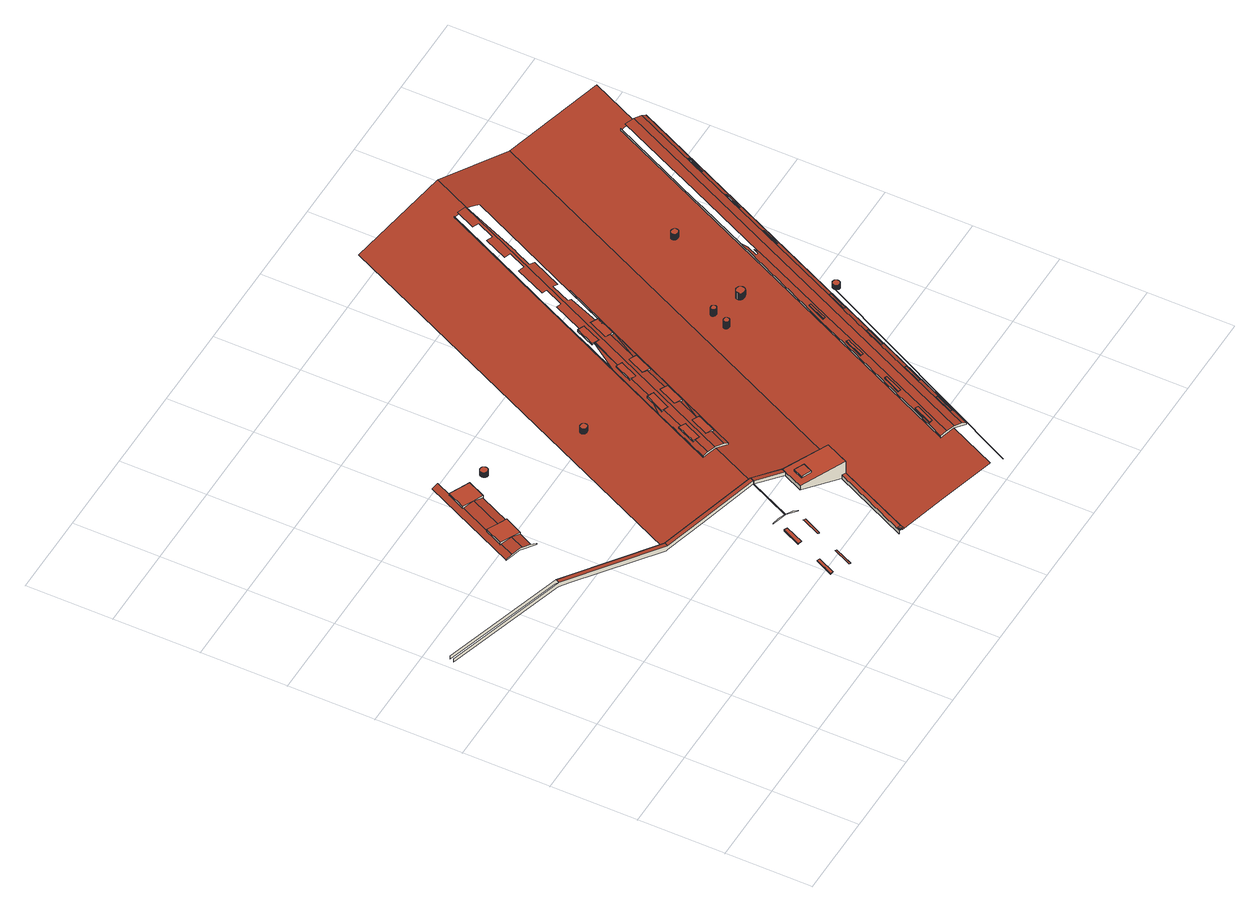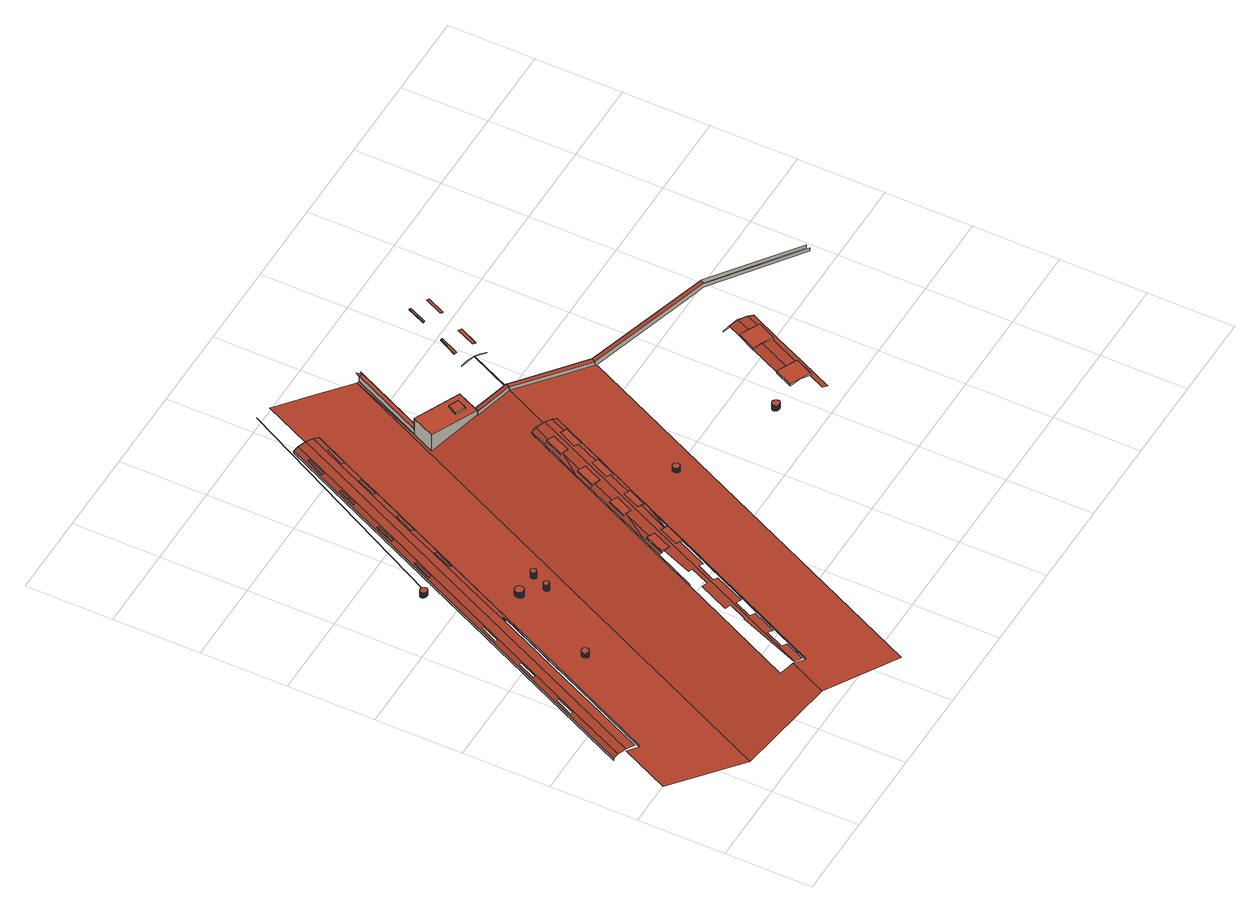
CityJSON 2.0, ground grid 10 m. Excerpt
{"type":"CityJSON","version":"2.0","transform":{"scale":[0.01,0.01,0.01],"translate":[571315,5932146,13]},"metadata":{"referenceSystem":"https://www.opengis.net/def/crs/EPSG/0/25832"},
"CityObjects":{
"building1":{"type":"Building","attributes":{"Grundfläche 2D":"11258.269333","Grundhöhe NN":"5.771"},"children":["building1-1","building1-2","building1-3","building1-4","building1-5","building1-6","building1-7","building1-8","building1-9","building1-10","building1-11","building1-12","building1-13","building1-14","building1-15","building1-16","building1-17","building1-18","building1-19","building1-20"],"geometry":[{"type":"MultiSurface","lod":"3","boundaries":[[[0,1,2,3,4,5,6,7,8,9,10,11]],[[12,13,14,15,16,17,18,19,20,21]],[[22,23,24,21,20,19]],[[18,25,22,19]],[[26,27,28,29,30,31,32,33,34,35,36,37,38,39,40]],[[41,1,0,11,10,28,27,26]],[[42,43,44,45,46,47]],[[48,49,50,51,12,21,24,52,53,45,44,54,55,56,57,58,59]],[[60,42,47,61]],[[3,2,62]],[[62,2,1,41]],[[63,64,65,66,67,68,69,70,71,72]],[[41,26,40,39,73]],[[74,75,76,62,41,73,77]],[[65,78,38,66]],[[79,78,65]],[[80,81,82]],[[38,78,83,39]],[[78,79,84,83]],[[83,84,85]],[[73,39,83,77]],[[77,83,85]],[[75,74,86]],[[86,74,77,85]],[[87,88,89,90,82]],[[91,92,93]],[[79,94,95,84]],[[93,92,96,81]],[[97,85,84,95]],[[97,98,99,85]],[[100,86,85,99]],[[97,95,94,101,102,103,104]],[[105,106,98,97]],[[107,108,109]],[[106,100,99,98]],[[87,82,81,96]],[[110,111,104,103,102],[112,113,114,115]],[[110,102,101,116,88,87,96]],[[117,118,119,120,121,122,123,124,125,107,109]],[[105,97,104,111,126,127]],[[128,129,130,123,122]],[[126,111,110,96,92]],[[131,132,133,134,135,109,108,136,137,138,139,140,141]],[[142,143,144,145,146,147,128,148]],[[149,150,151,152,153,143,142,154]],[[155,156,157,158,159,160,161,162,163]],[[164,3,62,76,75,120,119,118,117,165,166,167]],[[168,169,133,132,170,171,172,173,174,175,176,177]],[[178,179,154,142,148,128,122,121,180,181,182]],[[183,149,154,179,178,184,185,186,187,188]],[[126,92,91,189,167,166,190,191,192,180,121,120,75,86,100,106,105,127]],[[193,194,184,195,196,197,198,199,200,201,202,203,204,205,206,207,208,209,210,125,124,123,130,211,212,143,153,213,214,215,216,183,188,217,218]],[[177,176,219]],[[134,133,169,168,220,221,222,223,224,225,226,227,165,117,109,135]],[[125,210,228,229,230,231,232,233,234,235,236,237,238,239,240,241,242,243,244,245,246,247,219,176,248,249,250,251,252,172,171,253,254,255,256,141,140,257,258,136,108,107]],[[259,260,195,184,178,182,261,262,263]],[[264,265,266]],[[267,268,269,270,271,272,273,274,275,276,277,278,279,280,281,282,283,284,158,157,285,286],[287,288,289,290,291,292],[293,294,295,296,297,298,299],[300,301,302,303,304,305],[306,307,308,309,310,311]],[[312,264,266,313]],[[161,314,315,162]],[[156,155,316,317,318,319,320,321,322,323,324,272,271,270,269,268,267,286,285,157]],[[284,283,282,281,280,279,278,277,325,326,327,328,329,330,331,332,333,159,158]],[[334,335,189,91,336,337,338,160,159,333,332,331,339]],[[316,155,163,340,341,342]],[[341,340,163,162,315,342],[343,344,345,346],[347,348,349,350],[351,352,353,354],[355,356,357,358],[359,360,361,362],[363,364,365,366],[367,368,369,370]]],"semantics":{"surfaces":[{"type":"WallSurface"},{"type":"RoofSurface"}],"values":[0,0,1,1,0,1,1,1,1,1,0,0,1,0,1,1,1,0,0,1,1,1,1,0,0,1,0,0,1,1,0,0,0,1,0,1,1,0,0,0,1,0,1,1,1,0,1,1,0,1,1,1,1,0,1,1,1,1,1,0,1,0,1,1,1]}}]},
"building1-1":{"type":"BuildingInstallation","parents":["building1"],"geometry":[{"type":"MultiSurface","lod":"3","boundaries":[[[371,372,22,373,374,47]],[[373,25,375,374]],[[53,371,47,46,45]],[[374,375,61,47]],[[372,371,53,52]],[[22,25,373]],[[24,23,22,372,52]]],"semantics":{"surfaces":[{"type":"RoofSurface"},{"type":"WallSurface"}],"values":[0,1,1,1,1,1,1]}}]},
"building1-2":{"type":"BuildingInstallation","parents":["building1"],"geometry":[{"type":"MultiSurface","lod":"3","boundaries":[[[376,377,378,379]],[[380,381,382,383,384]],[[382,381,385,386,387]],[[387,383,382]],[[388,377,376]],[[377,388,389,378]],[[389,379,378]],[[385,381,380]]],"semantics":{"surfaces":[{"type":"RoofSurface"},{"type":"WallSurface"}],"values":[0,0,1,1,1,1,1,1]}}]},
"building1-3":{"type":"BuildingInstallation","parents":["building1"],"geometry":[{"type":"MultiSurface","lod":"3","boundaries":[[[390,391,42,392,393,394]],[[56,390,394,395,57]],[[393,396,397,394]],[[54,391,390,56,55]],[[392,42,60,398]],[[44,43,42,391,54]],[[393,392,398,396]]],"semantics":{"surfaces":[{"type":"RoofSurface"},{"type":"WallSurface"}],"values":[0,1,1,1,1,1,1]}}]},
"building1-4":{"type":"BuildingInstallation","parents":["building1"],"geometry":[{"type":"MultiSurface","lod":"3","boundaries":[[[399,400,401,402]],[[403,404,405,406,407]],[[405,404,408,409,410]],[[410,406,405]],[[411,402,401]],[[399,402,411,412]],[[412,400,399]],[[408,404,403]]],"semantics":{"surfaces":[{"type":"RoofSurface"},{"type":"WallSurface"}],"values":[0,0,1,1,1,1,1,1]}}]},
"building1-5":{"type":"BuildingInstallation","parents":["building1"],"geometry":[{"type":"MultiSurface","lod":"3","boundaries":[[[413,414,415,416,417,418,419,420,421,422,423,424,425,426,427,428,429,430,431,432,433,434,435,436,437,438,439,440,441,442,443,444,445,446,447,448,449,450,451,452,453,454,455,456,457,458,459,460]],[[418,417,461,462]],[[419,418,462,463]],[[420,419,463,464]],[[421,420,464,465]],[[422,421,465,466]],[[423,422,466,467]],[[424,423,467,468]],[[425,424,468,469]],[[426,425,469,470]],[[427,426,470,471]],[[428,427,471,472]],[[429,428,472,473]],[[430,429,473,474]],[[431,430,474,475]],[[432,431,475,476]],[[433,432,476,477]],[[434,433,477,478]],[[435,434,478,479]],[[436,435,479,480]],[[437,436,480,481]],[[438,437,481,482]],[[439,438,482,483]],[[440,439,483,484]],[[441,440,484,485]],[[442,441,485,486]],[[443,442,486,487]],[[444,443,487,488]],[[445,444,488,489]],[[446,445,489,490]],[[447,446,490,491]],[[448,447,491,492]],[[449,448,492,493]],[[450,449,493,494]],[[451,450,494,495]],[[452,451,495,496]],[[453,452,496,497]],[[454,453,497,498]],[[455,454,498,499]],[[456,455,499,500]],[[457,456,500,501]],[[458,457,501,502]],[[459,458,502,503]],[[460,459,503,504]],[[413,460,504,505]],[[414,413,505,506]],[[415,414,506,507]],[[416,415,507,508]],[[417,416,508,461]]],"semantics":{"surfaces":[{"type":"RoofSurface"},{"type":"WallSurface"}],"values":[0,1,1,1,1,1,1,1,1,1,1,1,1,1,1,1,1,1,1,1,1,1,1,1,1,1,1,1,1,1,1,1,1,1,1,1,1,1,1,1,1,1,1,1,1,1,1,1,1]}}]},
"building1-6":{"type":"BuildingInstallation","parents":["building1"],"geometry":[{"type":"MultiSurface","lod":"3","boundaries":[[[509,510,511,512]],[[512,511,112,115]],[[509,512,115,114]],[[510,509,114,113]],[[511,510,113,112]]],"semantics":{"surfaces":[{"type":"RoofSurface"},{"type":"WallSurface"}],"values":[0,1,1,1,1]}}]},
"building1-7":{"type":"BuildingInstallation","parents":["building1"],"geometry":[{"type":"MultiSurface","lod":"3","boundaries":[[[513,514,515,516,517,518,519,520,521,522,523,524,525,526,527,528,529,530,531,532,533,534,535,536,537,538,539,540,541,542,543,544,545,546,547,548,549,550,551,552,553,554,555,556,557,558,559,560,561]],[[518,517,562,563]],[[519,518,563,564]],[[520,519,564,565]],[[521,520,565,566]],[[522,521,566,567]],[[517,516,568,562]],[[523,522,567,569]],[[524,523,569,570]],[[525,524,570,571]],[[526,525,571,572]],[[527,526,572,573]],[[528,527,573,574]],[[529,528,574,575]],[[530,529,575,576]],[[531,530,576,577]],[[532,531,577,578]],[[533,532,578,579]],[[534,533,579,580]],[[535,534,580,581]],[[536,535,581,582]],[[537,536,582,583]],[[538,537,583,584]],[[539,538,584,585]],[[540,539,585,586]],[[541,540,586,587]],[[542,541,587,588]],[[543,542,588,589]],[[544,543,589,590]],[[545,544,590,591]],[[546,545,591,592]],[[547,546,592,593]],[[548,547,593,594]],[[549,548,594,595]],[[550,549,595,596]],[[551,550,596,597]],[[552,551,597,598]],[[553,552,598,599]],[[554,553,599,600]],[[555,554,600,601]],[[556,555,601,602]],[[557,556,602,603]],[[558,557,603,604]],[[559,558,604,605]],[[560,559,605,606]],[[561,560,606,607]],[[513,561,607,608]],[[514,513,608,609]],[[515,514,609,610]],[[516,515,610,568]]],"semantics":{"surfaces":[{"type":"RoofSurface"},{"type":"WallSurface"}],"values":[0,1,1,1,1,1,1,1,1,1,1,1,1,1,1,1,1,1,1,1,1,1,1,1,1,1,1,1,1,1,1,1,1,1,1,1,1,1,1,1,1,1,1,1,1,1,1,1,1,1]}}]},
"building1-8":{"type":"BuildingInstallation","parents":["building1"],"geometry":[{"type":"MultiSurface","lod":"3","boundaries":[[[257,611,612,258]],[[613,614,212,211]],[[614,613,147,146,145]],[[611,257,140,139]],[[212,614,145,144,143]],[[612,611,139,138,137]],[[147,613,211,130,129]],[[612,137,136,258]]],"semantics":{"surfaces":[{"type":"RoofSurface"},{"type":"WallSurface"}],"values":[0,0,1,1,1,1,1,1]}}]},
"building1-9":{"type":"BuildingInstallation","parents":["building1"],"geometry":[{"type":"MultiSurface","lod":"3","boundaries":[[[615,616,256,255,254]],[[213,617,618,215,214]],[[254,253,615]],[[615,253,171,170]],[[618,149,183,216]],[[216,215,618]],[[131,616,615,170,132]],[[151,617,213,153,152]],[[616,131,141,256]],[[618,617,151,150,149]]],"semantics":{"surfaces":[{"type":"RoofSurface"},{"type":"WallSurface"}],"values":[0,0,1,1,1,1,1,1,1,1]}}]},
"building1-10":{"type":"BuildingInstallation","parents":["building1"],"geometry":[{"type":"MultiSurface","lod":"3","boundaries":[[[619,251,250,620]],[[621,622,193,218]],[[250,249,620]],[[249,248,620]],[[620,248,176,175]],[[193,622,185,184,194]],[[619,620,175,174,173]],[[187,621,218,217,188]],[[251,619,173,172,252]],[[622,621,187,186,185]]],"semantics":{"surfaces":[{"type":"RoofSurface"},{"type":"WallSurface"}],"values":[0,0,1,1,1,1,1,1,1,1]}}]},
"building1-11":{"type":"BuildingInstallation","parents":["building1"],"geometry":[{"type":"MultiSurface","lod":"3","boundaries":[[[357,623,624,358]],[[289,625,626,291,290]],[[357,356,623]],[[292,291,626]],[[623,356,355,624]],[[289,288,625]],[[355,358,624]],[[626,625,288,287,292]]],"semantics":{"surfaces":[{"type":"RoofSurface"},{"type":"WallSurface"}],"values":[0,0,1,1,1,1,1,1]}}]},
"building1-12":{"type":"BuildingInstallation","parents":["building1"],"geometry":[{"type":"MultiSurface","lod":"3","boundaries":[[[627,628,300,305,304]],[[629,630,362,361]],[[304,303,627]],[[630,629,360,359]],[[359,362,630]],[[301,628,627,303,302]],[[361,360,629]],[[301,300,628]]],"semantics":{"surfaces":[{"type":"RoofSurface"},{"type":"WallSurface"}],"values":[0,0,1,1,1,1,1,1]}}]},
"building1-13":{"type":"BuildingInstallation","parents":["building1"],"geometry":[{"type":"MultiSurface","lod":"3","boundaries":[[[631,247,246,632]],[[633,634,198,197]],[[632,246,245,635]],[[634,261,199,198]],[[635,636,632]],[[636,637,632]],[[632,637,638,631]],[[260,259,633,197,196,195]],[[631,638,177,219,247]],[[634,633,259,263]],[[263,262,634]],[[262,261,634]]],"semantics":{"surfaces":[{"type":"RoofSurface"},{"type":"WallSurface"}],"values":[0,0,1,1,1,1,1,1,1,1,1,1]}}]},
"building1-14":{"type":"BuildingInstallation","parents":["building1"],"geometry":[{"type":"MultiSurface","lod":"3","boundaries":[[[297,296,295,639,640,298]],[[641,642,350,349]],[[295,294,639]],[[347,350,642]],[[640,639,294,293,299]],[[349,348,641]],[[299,298,640]],[[641,348,347,642]]],"semantics":{"surfaces":[{"type":"RoofSurface"},{"type":"WallSurface"}],"values":[0,0,1,1,1,1,1,1]}}]},
"building1-15":{"type":"BuildingInstallation","parents":["building1"],"geometry":[{"type":"MultiSurface","lod":"3","boundaries":[[[643,644,645,646,647,648,649,650,651,652,653,654,655,656,657,658,659,660,661,662,663,664,665,666,667,668,669,670,671,672,673,674,675,676,677,678,679,680,681,682,683,684,685,686,687,688,689,690,691,692,693,694,695,696,697,698,699,700,701,702,703,704,705,706,707,708,709,710,711,712,713,714,715,716,717,718,719,720,721,722,723,724,725,726,727]],[[728,729,652,651]],[[729,730,653,652]],[[730,731,654,653]],[[731,732,655,654]],[[732,733,656,655]],[[734,735,645,644]],[[735,736,646,645]],[[736,737,647,646]],[[737,738,648,647]],[[738,739,649,648]],[[739,740,650,649]],[[740,728,651,650]],[[733,741,657,656]],[[741,742,658,657]],[[742,743,744,660,659,658]],[[744,745,661,660]],[[745,746,662,661]],[[746,747,663,662]],[[747,748,664,663]],[[748,749,665,664]],[[749,750,666,665]],[[750,751,667,666]],[[751,752,668,667]],[[752,753,669,668]],[[753,754,670,669]],[[754,755,671,670]],[[755,756,672,671]],[[756,757,673,672]],[[757,758,759,675,674,673]],[[759,760,676,675]],[[760,761,677,676]],[[761,762,678,677]],[[762,763,679,678]],[[763,764,680,679]],[[764,765,681,680]],[[765,766,682,681]],[[766,767,768,684,683,682]],[[768,769,685,684]],[[769,770,686,685]],[[770,771,687,686]],[[771,772,688,687]],[[772,773,689,688]],[[773,774,690,689]],[[774,775,691,690]],[[775,776,692,691]],[[776,777,693,692]],[[777,778,694,693]],[[778,779,780,696,695,694]],[[780,781,782,698,697,696]],[[782,783,699,698]],[[783,784,700,699]],[[784,785,701,700]],[[785,786,702,701]],[[786,787,788,704,703,702]],[[788,789,705,704]],[[789,790,706,705]],[[790,791,707,706]],[[791,792,708,707]],[[792,793,709,708]],[[793,794,710,709]],[[794,795,796,712,711,710]],[[796,797,713,712]],[[797,798,714,713]],[[798,799,715,714]],[[799,800,716,715]],[[800,801,717,716]],[[801,802,718,717]],[[802,803,719,718]],[[803,804,720,719]],[[804,805,721,720]],[[805,806,722,721]],[[806,807,723,722]],[[807,808,724,723]],[[808,809,725,724]],[[809,810,811,727,726,725]],[[811,812,643,727]],[[812,734,644,643]]],"semantics":{"surfaces":[{"type":"RoofSurface"},{"type":"WallSurface"}],"values":[0,1,1,1,1,1,1,1,1,1,1,1,1,1,1,1,1,1,1,1,1,1,1,1,1,1,1,1,1,1,1,1,1,1,1,1,1,1,1,1,1,1,1,1,1,1,1,1,1,1,1,1,1,1,1,1,1,1,1,1,1,1,1,1,1,1,1,1,1,1,1,1,1,1,1,1,1,1]}}]},
"building1-16":{"type":"BuildingInstallation","parents":["building1"],"geometry":[{"type":"MultiSurface","lod":"3","boundaries":[[[813,814,815,816,817,818,819,820,821,822,823,824,825,826,827,828,829,830,831,832,833,834,835,836,837,838,839,840,841,842,843,844,845,846,847,848,849,850,851,852,853,854,855,856,857,858,859,860,861,862,863,864,865,866,867,868,869,870,871,872,873,874,875,876,877,878,879,880,881,882,883,884,885,886,887,888,889,890,891,892,893,894,895,896,897]],[[898,899,814,813]],[[900,901,902,891,890,889]],[[902,903,904,893,892,891]],[[904,905,894,893]],[[905,906,895,894]],[[906,907,908,897,896,895]],[[908,898,813,897]],[[899,909,910,816,815,814]],[[910,911,912,818,817,816]],[[912,913,819,818]],[[913,914,820,819]],[[914,915,821,820]],[[915,916,822,821]],[[916,917,918,824,823,822]],[[918,919,920,826,825,824]],[[920,921,827,826]],[[921,922,828,827]],[[922,923,829,828]],[[923,924,925,831,830,829]],[[925,926,927,833,832,831]],[[927,928,929,835,834,833]],[[929,930,836,835]],[[930,931,837,836]],[[931,932,933,839,838,837]],[[933,934,840,839]],[[934,935,841,840]],[[935,936,842,841]],[[936,937,843,842]],[[937,938,939,845,844,843]],[[939,940,846,845]],[[940,941,847,846]],[[941,942,943,849,848,847]],[[943,944,850,849]],[[944,945,851,850]],[[945,946,852,851]],[[946,947,853,852]],[[947,948,854,853]],[[948,949,855,854]],[[949,950,856,855]],[[950,951,952,858,857,856]],[[952,953,859,858]],[[953,954,860,859]],[[954,955,861,860]],[[955,956,862,861]],[[956,957,863,862]],[[957,958,864,863]],[[958,959,865,864]],[[959,960,866,865]],[[960,961,962,868,867,866]],[[962,963,869,868]],[[963,964,870,869]],[[964,965,871,870]],[[965,966,967,873,872,871]],[[967,968,874,873]],[[968,969,875,874]],[[969,970,876,875]],[[970,971,877,876]],[[971,972,878,877]],[[972,973,879,878]],[[973,974,975,881,880,879]],[[975,976,882,881]],[[976,977,883,882]],[[977,978,884,883]],[[978,979,885,884]],[[979,980,886,885]],[[980,981,887,886]],[[981,982,888,887]],[[982,900,889,888]]],"semantics":{"surfaces":[{"type":"RoofSurface"},{"type":"WallSurface"}],"values":[0,1,1,1,1,1,1,1,1,1,1,1,1,1,1,1,1,1,1,1,1,1,1,1,1,1,1,1,1,1,1,1,1,1,1,1,1,1,1,1,1,1,1,1,1,1,1,1,1,1,1,1,1,1,1,1,1,1,1,1,1,1,1,1,1,1,1,1,1]}}]},
"building1-17":{"type":"BuildingInstallation","parents":["building1"],"geometry":[{"type":"MultiSurface","lod":"3","boundaries":[[[983,984,310,309,308]],[[985,986,345,344]],[[308,307,983]],[[346,345,986]],[[984,983,307,306,311]],[[344,343,985]],[[311,310,984]],[[985,343,346,986]]],"semantics":{"surfaces":[{"type":"RoofSurface"},{"type":"WallSurface"}],"values":[0,0,1,1,1,1,1,1]}}]},
"building1-18":{"type":"BuildingInstallation","parents":["building1"],"geometry":[{"type":"MultiSurface","lod":"3","boundaries":[[[987,988,989,990,991,992,993,994,995,996,997,998,999,1000,1001,1002,1003,1004,1005,1006,1007,1008,1009,1010,1011,1012,1013,1014,1015,1016,1017,1018,1019,1020,1021,1022,1023,1024,1025,1026,1027,1028,1029,1030,1031,1032,1033,1034,1035,1036]],[[990,989,1037,1038]],[[991,990,1038,1039]],[[992,991,1039,1040]],[[993,992,1040,1041]],[[994,993,1041,1042]],[[995,994,1042,1043]],[[989,988,1044,1037]],[[996,995,1043,1045]],[[997,996,1045,1046]],[[998,997,1046,1047]],[[999,998,1047,1048]],[[1000,999,1048,1049]],[[1001,1000,1049,1050]],[[1002,1001,1050,1051]],[[1003,1002,1051,1052]],[[1004,1003,1052,1053]],[[1005,1004,1053,1054]],[[1006,1005,1054,1055]],[[1007,1006,1055,1056]],[[1008,1007,1056,1057]],[[1009,1008,1057,1058]],[[1010,1009,1058,1059]],[[1011,1010,1059,1060]],[[1012,1011,1060,1061]],[[1013,1012,1061,1062]],[[1014,1013,1062,1063]],[[1015,1014,1063,1064]],[[1016,1015,1064,1065]],[[1017,1016,1065,1066]],[[1018,1017,1066,1067]],[[1019,1018,1067,1068]],[[1020,1019,1068,1069]],[[1021,1020,1069,1070]],[[1022,1021,1070,1071]],[[1023,1022,1071,1072]],[[1024,1023,1072,1073]],[[1025,1024,1073,1074]],[[1026,1025,1074,1075]],[[1027,1026,1075,1076]],[[1028,1027,1076,1077]],[[1029,1028,1077,1078]],[[1030,1029,1078,1079]],[[1031,1030,1079,1080]],[[1032,1031,1080,1081]],[[1033,1032,1081,1082]],[[1034,1033,1082,1083]],[[1035,1034,1083,1084]],[[1036,1035,1084,1085]],[[987,1036,1085,1086]],[[988,987,1086,1044]]],"semantics":{"surfaces":[{"type":"RoofSurface"},{"type":"WallSurface"}],"values":[0,1,1,1,1,1,1,1,1,1,1,1,1,1,1,1,1,1,1,1,1,1,1,1,1,1,1,1,1,1,1,1,1,1,1,1,1,1,1,1,1,1,1,1,1,1,1,1,1,1,1]}}]},
"building1-19":{"type":"BuildingInstallation","parents":["building1"],"geometry":[{"type":"MultiSurface","lod":"3","boundaries":[[[1087,1088,1089,1090,1091,1092,1093,1094,1095,1096,1097,1098,1099,1100,1101,1102,1103,1104,1105,1106,1107,1108,1109,1110,1111,1112,1113,1114,1115,1116,1117,1118,1119,1120,1121,1122,1123,1124,1125,1126,1127,1128,1129,1130,1131,1132,1133,1134,1135,1136,1137,1138,1139]],[[1091,1090,1140,1141]],[[1139,1138,1142,1143]],[[1087,1139,1143,1144]],[[1088,1087,1144,1145]],[[1089,1088,1145,1146]],[[1090,1089,1146,1140]],[[1092,1091,1141,1147]],[[1093,1092,1147,1148]],[[1094,1093,1148,1149]],[[1095,1094,1149,1150]],[[1096,1095,1150,1151]],[[1097,1096,1151,1152]],[[1098,1097,1152,1153]],[[1099,1098,1153,1154]],[[1100,1099,1154,1155]],[[1156,1102,1101,1100,1155,1157]],[[1103,1102,1156,1158]],[[1104,1103,1158,1159]],[[1105,1104,1159,1160]],[[1106,1105,1160,1161]],[[1107,1106,1161,1162]],[[1108,1107,1162,1163]],[[1109,1108,1163,1164]],[[1110,1109,1164,1165]],[[1112,1111,313,1166]],[[1111,1110,1165,313]],[[1113,1112,1166,1167]],[[1114,1113,1167,1168]],[[1115,1114,1168,1169]],[[1116,1115,1169,1170]],[[1117,1116,1170,1171]],[[1118,1117,1171,1172]],[[1119,1118,1172,1173]],[[1120,1119,1173,1174]],[[1121,1120,1174,1175]],[[1122,1121,1175,1176]],[[1123,1122,1176,312]],[[1124,1123,312,266]],[[1125,1124,266,1177]],[[1126,1125,1177,1178]],[[1127,1126,1178,1179]],[[1128,1127,1179,1180]],[[1129,1128,1180,1181]],[[1130,1129,1181,1182]],[[1131,1130,1182,1183]],[[1132,1131,1183,1184]],[[1133,1132,1184,1185]],[[1134,1133,1185,1186]],[[1135,1134,1186,1187]],[[1136,1135,1187,1188]],[[1137,1136,1188,1189]],[[1138,1137,1189,1142]]],"semantics":{"surfaces":[{"type":"RoofSurface"},{"type":"WallSurface"}],"values":[0,1,1,1,1,1,1,1,1,1,1,1,1,1,1,1,1,1,1,1,1,1,1,1,1,1,1,1,1,1,1,1,1,1,1,1,1,1,1,1,1,1,1,1,1,1,1,1,1,1,1,1,1]}}]},
"building1-20":{"type":"BuildingInstallation","parents":["building1"],"geometry":[{"type":"MultiSurface","lod":"3","boundaries":[[[1190,1191,1192,1193,1194,1195,1196,1197,1198,1199,1200,1201,1202,1203,1204,1205,1206,1207,1208,1209,1210,1211,1212,1213,1214,1215,1216,1217,1218,1219,1220,1221,1222,1223,1224,1225,1226,1227,1228,1229,1230,1231,1232,1233,1234,1235,1236,1237]],[[1195,1194,1238,1239]],[[1196,1195,1239,1240]],[[1190,1237,1241,1242]],[[1191,1190,1242,1243]],[[1192,1191,1243,1244]],[[1193,1192,1244,1245]],[[1194,1193,1245,1238]],[[1197,1196,1240,1246]],[[1198,1197,1246,1247]],[[1199,1198,1247,1248]],[[1200,1199,1248,1249]],[[1201,1200,1249,1250]],[[1202,1201,1250,1251]],[[1203,1202,1251,1252]],[[1204,1203,1252,1253]],[[1205,1204,1253,1254]],[[1206,1205,1254,1255]],[[1207,1206,1255,1256]],[[1208,1207,1256,1257]],[[1209,1208,1257,1258]],[[1210,1209,1258,1259]],[[1211,1210,1259,1260]],[[1212,1211,1260,1261]],[[1213,1212,1261,1262]],[[1214,1213,1262,1263]],[[1215,1214,1263,1264]],[[1216,1215,1264,1265]],[[1217,1216,1265,1266]],[[1218,1217,1266,1267]],[[1219,1218,1267,1268]],[[1220,1219,1268,1269]],[[1221,1220,1269,1270]],[[1222,1221,1270,1271]],[[1223,1222,1271,1272]],[[1224,1223,1272,1273]],[[1225,1224,1273,1274]],[[1226,1225,1274,1275]],[[1227,1226,1275,1276]],[[1228,1227,1276,1277]],[[1229,1228,1277,1278]],[[1230,1229,1278,1279]],[[1231,1230,1279,1280]],[[1232,1231,1280,1281]],[[1233,1232,1281,1282]],[[1234,1233,1282,1283]],[[1235,1234,1283,1284]],[[1236,1235,1284,1285]],[[1237,1236,1285,1241]]],"semantics":{"surfaces":[{"type":"RoofSurface"},{"type":"WallSurface"}],"values":[0,1,1,1,1,1,1,1,1,1,1,1,1,1,1,1,1,1,1,1,1,1,1,1,1,1,1,1,1,1,1,1,1,1,1,1,1,1,1,1,1,1,1,1,1,1,1,1,1]}}]}
},
"vertices":[
[2519,2593,146],[2536,2585,142],[2536,2585,91],[2519,2593,86],[1424,3108,358],[1304,3164,388],[1299,3167,390],[104,3729,102],[104,3729,145],[1299,3167,441],[1304,3164,443],[1424,3108,414],[1385,3780,355],[1385,3780,350],[1552,3702,390],[1566,3695,386],[1735,3616,344],[1735,3616,355],[1667,3648,388],[1566,3695,415],[1552,3702,412],[1453,3748,388],[1643,3859,415],[1629,3866,412],[1530,3913,388],[1744,3810,388],[2513,2536,142],[2496,2544,146],[1282,3116,443],[1276,3119,441],[81,3681,145],[81,3681,102],[1276,3119,390],[1282,3116,388],[1390,3065,361],[2496,2544,86],[2513,2536,91],[2910,2349,211],[3484,2079,382],[3484,2079,426],[2910,2349,258],[2538,2584,142],[1913,4437,415],[1851,4467,400],[1800,4491,388],[1629,4125,388],[1710,4086,408],[1742,4071,415],[1917,4913,355],[1831,4729,355],[1733,4522,355],[1562,4157,355],[1519,3919,382],[1620,4130,383],[1791,4495,384],[1877,4677,384],[1889,4702,384],[1897,4698,388],[1983,4882,388],[1972,4887,383],[2016,4389,388],[1844,4022,388],[2538,2584,92],[3403,1522,348],[3403,1522,334],[3258,1590,381],[3255,1592,382],[3117,1657,341],[3117,1657,348],[3178,1628,377],[3255,1592,387],[3258,1590,387],[3347,1548,377],[3507,2128,426],[3509,2127,382],[3507,2128,382],[2929,2400,209],[3509,2127,426],[3486,2078,382],[3487,2077,381],[3845,555,171],[3865,597,159],[3817,619,159],[3486,2078,427],[3487,2077,426],[3510,2127,427],[3510,2127,381],[4213,1462,159],[4213,1462,109],[3798,578,108],[3798,578,159],[3886,586,86],[4260,1440,94],[3865,597,93],[3843,1910,264],[3843,1910,314],[4260,1440,159],[3863,1951,314],[3867,1959,314],[3866,1959,315],[3866,1959,264],[3738,1683,264],[3738,1683,320],[3843,1910,320],[3863,1951,320],[3863,1951,264],[3867,1959,264],[3666,2699,384],[3667,2700,384],[3612,2725,355],[4260,1440,320],[4385,1708,320],[3900,1834,320],[4011,1782,320],[3957,1672,320],[3847,1724,320],[3780,1663,250],[3612,2725,339],[3666,2699,355],[3748,2661,380],[3757,2657,382],[3900,2589,335],[3900,2589,355],[3853,2611,384],[3757,2657,399],[3748,2661,400],[4385,1708,94],[3885,1941,257],[3992,2782,355],[3960,2797,374],[3943,2805,384],[3958,3381,372],[4016,3506,371],[3929,3395,355],[3804,3131,355],[3702,2915,355],[3756,2890,384],[3731,2901,371],[3779,3006,370],[3830,3119,370],[3857,3106,384],[3981,3371,384],[4218,3261,355],[4044,3021,384],[4058,3015,376],[4063,3012,373],[4004,2883,373],[3964,2795,372],[4094,2998,355],[4296,3498,371],[4241,3379,371],[4192,3273,370],[4187,3276,373],[4167,3285,384],[4323,3485,355],[5145,673,409],[5137,677,408],[5056,715,395],[4993,745,364],[4993,745,339],[5137,677,382],[5282,609,339],[5282,609,364],[5228,634,395],[4713,7255,86],[5414,6540,340],[5555,6474,382],[5765,6918,382],[4261,4099,355],[4162,3889,355],[4062,3606,371],[4086,3595,384],[4213,3866,384],[4193,3875,373],[4254,4004,373],[4292,4085,373],[4311,4076,384],[4479,4434,384],[4719,4323,355],[4450,3753,355],[5046,5016,334],[5046,5016,355],[4825,4546,355],[4271,3509,384],[4494,3989,384],[4523,3975,369],[4471,3864,369],[4424,3766,369],[4396,3779,384],[6730,6608,86],[5591,6457,371],[5633,6437,357],[5702,6404,334],[4433,4018,394],[4463,4004,389],[4662,4350,384],[4650,4355,386],[4602,4377,394],[4708,4601,394],[4766,4574,384],[4914,4932,387],[4873,4951,394],[4979,5176,394],[5008,5163,389],[5035,5151,384],[5200,5505,384],[5157,5525,392],[5139,5534,395],[5240,5747,395],[5247,5744,394],[5548,6477,400],[3878,2834,394],[3979,3051,394],[4102,3315,394],[4138,3393,394],[4207,3539,394],[4214,3536,393],[4354,3799,391],[4334,3808,394],[4488,4429,386],[4430,4457,355],[4536,4680,355],[4808,5256,355],[4976,5612,355],[5076,5825,355],[5204,6095,355],[5305,6310,355],[5414,6540,355],[5457,6520,384],[5348,6289,384],[5411,6259,395],[5311,6044,395],[5248,6075,384],[5121,5804,384],[5177,5777,394],[5184,5774,395],[5083,5561,395],[5067,5568,392],[5021,5590,384],[4854,5234,384],[4883,5221,389],[4909,5209,394],[4803,4984,394],[4766,5001,387],[4749,5009,384],[4584,4658,384],[4638,4633,394],[4532,4409,394],[4335,4064,389],[4338,4063,389],[4363,4051,394],[4264,3841,394],[4246,3850,391],[4131,3575,393],[4137,3571,394],[4068,3425,394],[4032,3347,394],[3908,3083,394],[3807,2867,394],[4694,4335,368],[4691,4336,370],[4797,4560,369],[4749,4454,369],[4746,4449,369],[5024,50,338],[5025,50,338],[6358,2688,316],[5374,1395,395],[5473,1607,395],[5746,2190,395],[5912,2547,395],[6015,2766,395],[6392,3573,395],[6404,3639,387],[6376,3580,387],[6356,3590,376],[6418,3719,376],[6434,3811,364],[5956,2793,364],[5853,2575,364],[5686,2218,364],[5581,1997,364],[5412,1636,364],[5312,1424,364],[5187,1157,364],[5146,907,395],[5249,1128,395],[5177,1096,372],[5202,1150,372],[5232,1136,387],[5157,977,387],[5128,915,387],[5098,929,372],[5629,2053,373],[5703,2210,373],[5729,2198,387],[5708,2153,387],[5700,2136,387],[5625,1976,387],[5599,1988,373],[5357,1403,387],[5333,1414,375],[5398,1551,375],[5433,1625,375],[5456,1615,387],[5384,1462,387],[5915,2648,376],[5981,2782,377],[5998,2773,387],[5970,2713,387],[5896,2554,387],[5874,2565,375],[6358,2689,316],[6382,2736,315],[7586,5509,340],[7586,5509,364],[7447,5575,409],[7445,5576,409],[7396,5599,402],[7349,5621,395],[7029,4936,395],[6930,4722,395],[6760,4359,395],[6662,4151,395],[6491,3784,395],[6606,4177,364],[6704,4385,364],[6766,4517,364],[6875,4748,364],[6975,4961,364],[7297,5646,364],[7297,5646,338],[6766,4517,338],[6704,4385,339],[7445,5576,382],[7712,6143,382],[4353,367,227],[4871,123,381],[4875,121,382],[7396,5599,368],[6087,2460,395],[6190,2679,395],[7533,5535,395],[6118,2446,377],[6102,2454,387],[6205,2672,387],[6224,2663,375],[5952,2093,377],[5848,1872,377],[5832,1879,387],[5936,2101,387],[7125,4629,387],[7225,4842,387],[7242,4834,377],[7142,4622,377],[5453,1032,378],[5349,811,378],[5333,818,387],[5437,1039,387],[5678,1509,378],[5578,1298,378],[5562,1305,387],[5662,1517,387],[6857,4059,387],[6955,4267,387],[6970,4260,378],[6872,4051,378],[6698,3685,379],[6598,3475,380],[6585,3481,387],[6684,3691,387],
[1620,4130,415],[1519,3919,415],[1744,3810,415],[1847,4021,415],[1847,4021,386],
[2873,995,375],[2846,1008,375],[2747,799,375],[2774,786,375],[2955,700,375],[2972,692,375],[3071,902,375],[3053,910,375],[2963,718,375],[2972,692,366],[3011,776,366],[3071,902,365],[2846,1008,362],[2747,799,362],
[1889,4702,415],[1791,4495,415],[2023,4386,415],[2121,4593,415],[2011,4645,415],[1931,4682,396],[2121,4593,384],[2113,4597,388],[2023,4386,384],
[2967,1287,375],[3003,1270,375],[3106,1487,375],[3072,1503,375],[3181,1183,375],[3203,1173,375],[3308,1389,375],[3284,1401,375],[3274,1382,375],[3203,1173,364],[3255,1281,363],[3308,1389,362],[3072,1503,359],[2967,1287,358],
[2412,4537,371],[2416,4541,371],[2419,4545,371],[2422,4549,371],[2425,4553,371],[2427,4558,371],[2428,4563,371],[2429,4568,371],[2429,4574,371],[2428,4579,371],[2427,4585,371],[2424,4591,371],[2421,4596,371],[2417,4601,371],[2413,4605,371],[2408,4609,371],[2402,4612,371],[2397,4613,371],[2392,4614,371],[2387,4615,371],[2382,4615,371],[2377,4614,371],[2372,4613,371],[2367,4611,371],[2362,4608,371],[2357,4605,371],[2353,4600,371],[2349,4596,371],[2346,4590,371],[2344,4584,371],[2343,4578,371],[2342,4572,371],[2343,4566,371],[2344,4561,371],[2345,4556,371],[2347,4551,371],[2350,4547,371],[2353,4543,371],[2357,4539,371],[2361,4536,371],[2366,4533,371],[2371,4531,371],[2377,4529,371],[2383,4528,371],[2389,4529,371],[2395,4529,371],[2401,4531,371],[2407,4534,371],[2425,4553,293],[2427,4558,293],[2428,4563,294],[2429,4568,294],[2429,4574,294],[2428,4579,295],[2427,4585,296],[2424,4591,297],[2421,4596,298],[2417,4601,299],[2413,4605,301],[2408,4609,302],[2402,4612,304],[2397,4613,305],[2392,4614,306],[2387,4615,307],[2382,4615,308],[2377,4614,309],[2372,4613,310],[2367,4611,311],[2362,4608,311],[2357,4605,312],[2353,4600,313],[2349,4596,313],[2346,4590,313],[2344,4584,313],[2343,4578,313],[2342,4572,312],[2343,4566,311],[2344,4561,311],[2345,4556,310],[2347,4551,309],[2350,4547,308],[2353,4543,307],[2357,4539,306],[2361,4536,305],[2366,4533,304],[2371,4531,302],[2377,4529,301],[2383,4528,299],[2389,4529,298],[2395,4529,297],[2401,4531,296],[2407,4534,295],[2412,4537,294],[2416,4541,294],[2419,4545,294],[2422,4549,293],
[3957,1672,342],[4011,1782,342],[3900,1834,342],[3847,1724,342],
[3525,4082,232],[3520,4082,232],[3515,4081,232],[3510,4079,232],[3506,4077,232],[3503,4075,232],[3499,4072,232],[3495,4068,232],[3492,4064,232],[3490,4059,232],[3488,4054,232],[3486,4049,232],[3486,4043,232],[3486,4037,232],[3487,4032,232],[3489,4026,232],[3491,4021,232],[3494,4017,232],[3498,4013,232],[3501,4010,232],[3505,4008,232],[3509,4006,232],[3513,4004,232],[3518,4003,232],[3523,4002,232],[3529,4002,232],[3534,4003,232],[3540,4005,232],[3545,4007,232],[3550,4010,232],[3554,4014,232],[3558,4018,232],[3561,4023,232],[3563,4028,232],[3565,4032,232],[3565,4037,232],[3566,4041,232],[3566,4046,232],[3565,4050,232],[3564,4055,232],[3561,4060,232],[3559,4065,232],[3555,4069,232],[3551,4073,232],[3546,4076,232],[3545,4077,232],[3541,4079,232],[3536,4081,232],[3530,4082,232],[3506,4077,157],[3503,4075,156],[3499,4072,156],[3495,4068,155],[3492,4064,155],[3490,4059,155],[3510,4079,158],[3488,4054,155],[3486,4049,155],[3486,4043,156],[3486,4037,157],[3487,4032,158],[3489,4026,159],[3491,4021,160],[3494,4017,161],[3498,4013,162],[3501,4010,164],[3505,4008,165],[3509,4006,166],[3513,4004,167],[3518,4003,169],[3523,4002,170],[3529,4002,171],[3534,4003,173],[3540,4005,174],[3545,4007,175],[3550,4010,176],[3554,4014,176],[3558,4018,177],[3561,4023,177],[3563,4028,177],[3565,4032,177],[3565,4037,176],[3566,4041,176],[3566,4046,175],[3565,4050,175],[3564,4055,174],[3561,4060,173],[3559,4065,171],[3555,4069,170],[3551,4073,169],[3546,4076,167],[3545,4077,167],[3541,4079,165],[3536,4081,164],[3530,4082,162],[3525,4082,161],[3520,4082,160],[3515,4081,159],
[3830,3119,394],[3731,2901,394],[3964,2795,394],[4063,3012,394],
[4062,3606,394],[3958,3381,394],[4192,3273,394],[4296,3498,394],
[4193,3875,394],[4292,4085,394],[4424,3766,394],[4523,3975,394],
[5349,811,387],[5453,1032,387],[5202,1150,387],[5098,929,387],
[5433,1625,387],[5333,1414,387],[5578,1298,387],[5678,1509,387],
[4457,4444,394],[4560,4668,394],[4694,4335,394],[4797,4560,394],[4560,4668,370],[4513,4565,371],[4508,4554,371],[4457,4444,371],
[5703,2210,387],[5599,1988,387],[5848,1872,387],[5952,2093,387],
[5533,3451,242],[5535,3451,242],[5537,3452,242],[5539,3453,242],[5540,3454,242],[5542,3455,242],[5543,3456,242],[5545,3458,242],[5548,3461,242],[5550,3463,242],[5552,3466,242],[5552,3467,242],[5553,3469,242],[5554,3471,242],[5554,3472,242],[5555,3475,242],[5555,3476,242],[5556,3479,242],[5556,3481,242],[5556,3484,242],[5555,3487,242],[5555,3488,242],[5554,3492,242],[5554,3493,242],[5552,3497,242],[5551,3499,242],[5550,3501,242],[5548,3503,242],[5547,3505,242],[5545,3507,242],[5543,3508,242],[5541,3509,242],[5540,3510,242],[5538,3511,242],[5536,3512,242],[5535,3512,242],[5532,3513,242],[5529,3514,242],[5525,3515,242],[5521,3515,242],[5519,3515,242],[5517,3514,242],[5515,3514,242],[5513,3513,242],[5511,3513,242],[5509,3512,242],[5507,3511,242],[5505,3510,242],[5503,3508,242],[5501,3507,242],[5498,3503,242],[5495,3500,242],[5494,3498,242],[5493,3495,242],[5492,3493,242],[5491,3491,242],[5491,3489,242],[5490,3487,242],[5490,3484,242],[5490,3482,242],[5490,3481,242],[5490,3478,242],[5490,3477,242],[5491,3475,242],[5492,3471,242],[5493,3467,242],[5494,3465,242],[5495,3464,242],[5496,3462,242],[5497,3461,242],[5499,3459,242],[5500,3458,242],[5504,3455,242],[5506,3454,242],[5508,3453,242],[5510,3451,242],[5512,3451,242],[5516,3450,242],[5517,3450,242],[5518,3449,242],[5521,3449,242],[5523,3449,242],[5526,3449,242],[5529,3450,242],[5531,3450,242],[5548,3461,161],[5550,3463,161],[5552,3466,161],[5552,3467,161],[5553,3469,161],[5554,3471,161],[5535,3451,159],[5537,3452,159],[5539,3453,160],[5540,3454,160],[5542,3455,160],[5543,3456,160],[5545,3458,161],[5554,3472,161],[5555,3475,161],[5555,3476,161],[5556,3479,161],[5556,3481,161],[5556,3484,160],[5555,3487,160],[5555,3488,160],[5554,3492,159],[5554,3493,159],[5552,3497,158],[5551,3499,157],[5550,3501,157],[5548,3503,156],[5547,3505,156],[5545,3507,155],[5543,3508,154],[5541,3509,154],[5540,3510,153],[5538,3511,153],[5536,3512,152],[5535,3512,152],[5532,3513,151],[5529,3514,150],[5525,3515,149],[5521,3515,148],[5519,3515,148],[5517,3514,147],[5515,3514,147],[5513,3513,146],[5511,3513,146],[5509,3512,146],[5507,3511,145],[5505,3510,145],[5503,3508,144],[5501,3507,144],[5498,3503,144],[5495,3500,144],[5494,3498,143],[5493,3495,143],[5492,3493,144],[5491,3491,144],[5491,3489,144],[5490,3487,144],[5490,3484,144],[5490,3482,144],[5490,3481,144],[5490,3478,145],[5490,3477,145],[5491,3475,145],[5492,3471,146],[5493,3467,147],[5494,3465,147],[5495,3464,148],[5496,3462,148],[5497,3461,149],[5499,3459,149],[5500,3458,150],[5504,3455,151],[5506,3454,152],[5508,3453,152],[5510,3451,153],[5512,3451,153],[5516,3450,154],[5517,3450,155],[5518,3449,155],[5521,3449,156],[5523,3449,156],[5526,3449,157],[5529,3450,158],[5531,3450,158],[5533,3451,159],
[5644,3664,242],[5646,3667,242],[5647,3670,242],[5647,3671,242],[5648,3673,242],[5648,3675,242],[5648,3676,242],[5648,3679,242],[5648,3681,242],[5648,3683,242],[5648,3685,242],[5647,3688,242],[5647,3690,242],[5646,3692,242],[5644,3695,242],[5644,3696,242],[5641,3700,242],[5640,3701,242],[5638,3703,242],[5636,3704,242],[5635,3706,242],[5632,3707,242],[5631,3708,242],[5629,3709,242],[5627,3710,242],[5625,3710,242],[5623,3711,242],[5622,3711,242],[5619,3711,242],[5616,3712,242],[5612,3711,242],[5610,3711,242],[5608,3711,242],[5606,3710,242],[5605,3709,242],[5603,3708,242],[5601,3708,242],[5599,3707,242],[5597,3705,242],[5594,3702,242],[5592,3700,242],[5591,3699,242],[5589,3696,242],[5588,3695,242],[5588,3694,242],[5586,3691,242],[5586,3689,242],[5585,3686,242],[5585,3684,242],[5584,3682,242],[5584,3679,242],[5584,3678,242],[5585,3675,242],[5585,3673,242],[5585,3672,242],[5586,3670,242],[5587,3666,242],[5589,3663,242],[5591,3660,242],[5593,3658,242],[5593,3657,242],[5595,3655,242],[5596,3654,242],[5598,3653,242],[5600,3652,242],[5602,3651,242],[5604,3650,242],[5606,3649,242],[5608,3648,242],[5611,3648,242],[5612,3647,242],[5617,3647,242],[5618,3647,242],[5622,3648,242],[5626,3649,242],[5628,3650,242],[5630,3650,242],[5632,3652,242],[5634,3653,242],[5636,3654,242],[5637,3655,242],[5639,3656,242],[5640,3658,242],[5641,3659,242],[5643,3661,242],[5644,3664,161],[5646,3667,161],[5630,3650,159],[5632,3652,160],[5634,3653,160],[5636,3654,160],[5637,3655,161],[5639,3656,161],[5640,3658,161],[5641,3659,161],[5643,3661,161],[5647,3670,161],[5647,3671,161],[5648,3673,161],[5648,3675,161],[5648,3676,161],[5648,3679,161],[5648,3681,160],[5648,3683,160],[5648,3685,160],[5647,3688,159],[5647,3690,159],[5646,3692,158],[5644,3695,158],[5644,3696,157],[5641,3700,156],[5640,3701,156],[5638,3703,155],[5636,3704,154],[5635,3706,154],[5632,3707,153],[5631,3708,153],[5629,3709,152],[5627,3710,152],[5625,3710,151],[5623,3711,151],[5622,3711,150],[5619,3711,149],[5616,3712,149],[5612,3711,148],[5610,3711,147],[5608,3711,147],[5606,3710,146],[5605,3709,146],[5603,3708,146],[5601,3708,145],[5599,3707,145],[5597,3705,145],[5594,3702,144],[5592,3700,144],[5591,3699,144],[5589,3696,144],[5588,3695,144],[5588,3694,144],[5586,3691,144],[5586,3689,144],[5585,3686,144],[5585,3684,144],[5584,3682,144],[5584,3679,145],[5584,3678,145],[5585,3675,145],[5585,3673,145],[5585,3672,146],[5586,3670,146],[5587,3666,147],[5589,3663,148],[5591,3660,148],[5593,3658,149],[5593,3657,149],[5595,3655,150],[5596,3654,151],[5598,3653,151],[5600,3652,152],[5602,3651,152],[5604,3650,153],[5606,3649,153],[5608,3648,154],[5611,3648,155],[5612,3647,155],[5617,3647,156],[5618,3647,157],[5622,3648,157],[5626,3649,158],[5628,3650,159],
[5981,2782,387],[5874,2565,387],[6118,2446,387],[6224,2663,387],
[5879,3568,325],[5873,3566,325],[5868,3564,325],[5864,3561,325],[5859,3557,325],[5855,3553,325],[5851,3548,325],[5847,3542,325],[5844,3536,325],[5843,3529,325],[5842,3522,325],[5842,3515,325],[5843,3508,325],[5846,3501,325],[5848,3495,325],[5852,3490,325],[5855,3486,325],[5856,3485,325],[5860,3481,325],[5865,3478,325],[5870,3475,325],[5875,3473,325],[5881,3471,325],[5888,3471,325],[5894,3471,325],[5901,3471,325],[5908,3473,325],[5915,3476,325],[5921,3480,325],[5926,3484,325],[5931,3490,325],[5934,3495,325],[5937,3501,325],[5939,3507,325],[5940,3512,325],[5941,3518,325],[5941,3524,325],[5940,3529,325],[5939,3535,325],[5936,3541,325],[5933,3547,325],[5929,3553,325],[5924,3558,325],[5918,3562,325],[5912,3565,325],[5905,3568,325],[5900,3569,325],[5898,3569,325],[5892,3570,325],[5885,3569,325],[5868,3564,228],[5864,3561,227],[5859,3557,227],[5855,3553,226],[5851,3548,226],[5847,3542,225],[5844,3536,225],[5873,3566,229],[5843,3529,226],[5842,3522,226],[5842,3515,227],[5843,3508,228],[5846,3501,230],[5848,3495,231],[5852,3490,233],[5855,3486,234],[5856,3485,234],[5860,3481,236],[5865,3478,237],[5870,3475,239],[5875,3473,240],[5881,3471,242],[5888,3471,244],[5894,3471,245],[5901,3471,247],[5908,3473,248],[5915,3476,250],[5921,3480,251],[5926,3484,252],[5931,3490,252],[5934,3495,252],[5937,3501,252],[5939,3507,252],[5940,3512,252],[5941,3518,251],[5941,3524,251],[5940,3529,250],[5939,3535,249],[5936,3541,247],[5933,3547,246],[5929,3553,244],[5924,3558,242],[5918,3562,240],[5912,3565,238],[5905,3568,237],[5900,3569,235],[5898,3569,235],[5892,3570,233],[5885,3569,231],[5879,3568,230],
[6423,2667,370],[6427,2670,370],[6430,2674,370],[6433,2678,370],[6435,2682,370],[6436,2686,370],[6438,2691,370],[6438,2696,370],[6438,2702,370],[6437,2708,370],[6435,2713,370],[6433,2718,370],[6429,2723,370],[6426,2728,370],[6423,2730,370],[6421,2731,370],[6416,2734,370],[6411,2736,370],[6407,2738,370],[6402,2739,370],[6397,2739,370],[6393,2739,370],[6388,2738,370],[6383,2736,370],[6382,2736,370],[6381,2736,370],[6378,2734,370],[6374,2731,370],[6369,2728,370],[6365,2723,370],[6362,2718,370],[6359,2713,370],[6358,2708,370],[6357,2702,370],[6357,2696,370],[6357,2691,370],[6358,2689,370],[6358,2688,370],[6358,2686,370],[6360,2682,370],[6362,2678,370],[6365,2674,370],[6368,2670,370],[6371,2667,370],[6376,2663,370],[6381,2661,370],[6386,2659,370],[6392,2658,370],[6397,2657,370],[6403,2658,370],[6409,2659,370],[6414,2661,370],[6419,2663,370],[6433,2678,294],[6435,2682,294],[6414,2661,297],[6419,2663,296],[6423,2667,295],[6427,2670,294],[6430,2674,294],[6436,2686,294],[6438,2691,294],[6438,2696,295],[6438,2702,296],[6437,2708,296],[6435,2713,298],[6433,2718,299],[6429,2723,300],[6426,2728,302],[6421,2731,304],[6423,2730,303],[6416,2734,305],[6411,2736,307],[6407,2738,309],[6402,2739,310],[6397,2739,311],[6393,2739,312],[6388,2738,314],[6383,2736,315],[6381,2736,315],[6378,2734,316],[6374,2731,317],[6369,2728,317],[6365,2723,318],[6362,2718,318],[6359,2713,318],[6358,2708,318],[6357,2702,317],[6357,2696,317],[6357,2691,316],[6358,2686,315],[6360,2682,314],[6362,2678,313],[6365,2674,312],[6368,2670,311],[6371,2667,309],[6376,2663,307],[6381,2661,306],[6386,2659,304],[6392,2658,302],[6397,2657,301],[6403,2658,299],[6409,2659,298],
[6342,4468,304],[6347,4471,304],[6351,4475,304],[6354,4478,304],[6357,4482,304],[6359,4486,304],[6361,4490,304],[6363,4495,304],[6364,4500,304],[6364,4506,304],[6363,4512,304],[6362,4517,304],[6359,4523,304],[6356,4528,304],[6353,4532,304],[6349,4536,304],[6344,4539,304],[6340,4542,304],[6335,4544,304],[6330,4545,304],[6325,4545,304],[6321,4545,304],[6316,4545,304],[6311,4544,304],[6306,4542,304],[6301,4539,304],[6297,4536,304],[6292,4532,304],[6289,4527,304],[6286,4522,304],[6284,4517,304],[6282,4511,304],[6282,4505,304],[6282,4500,304],[6283,4495,304],[6284,4491,304],[6286,4486,304],[6288,4482,304],[6291,4478,304],[6295,4475,304],[6299,4471,304],[6304,4468,304],[6309,4466,304],[6314,4464,304],[6320,4464,304],[6326,4464,304],[6332,4464,304],[6337,4466,304],[6357,4482,242],[6359,4486,242],[6361,4490,242],[6337,4466,239],[6342,4468,240],[6347,4471,240],[6351,4475,241],[6354,4478,241],[6363,4495,241],[6364,4500,241],[6364,4506,240],[6363,4512,240],[6362,4517,239],[6359,4523,238],[6356,4528,236],[6353,4532,235],[6349,4536,233],[6344,4539,232],[6340,4542,230],[6335,4544,229],[6330,4545,228],[6325,4545,227],[6321,4545,225],[6316,4545,224],[6311,4544,223],[6306,4542,222],[6301,4539,221],[6297,4536,220],[6292,4532,220],[6289,4527,220],[6286,4522,219],[6284,4517,220],[6282,4511,220],[6282,4505,220],[6282,4500,221],[6283,4495,222],[6284,4491,223],[6286,4486,224],[6288,4482,225],[6291,4478,226],[6295,4475,227],[6299,4471,228],[6304,4468,230],[6309,4466,232],[6314,4464,233],[6320,4464,235],[6326,4464,236],[6332,4464,238]
]}
